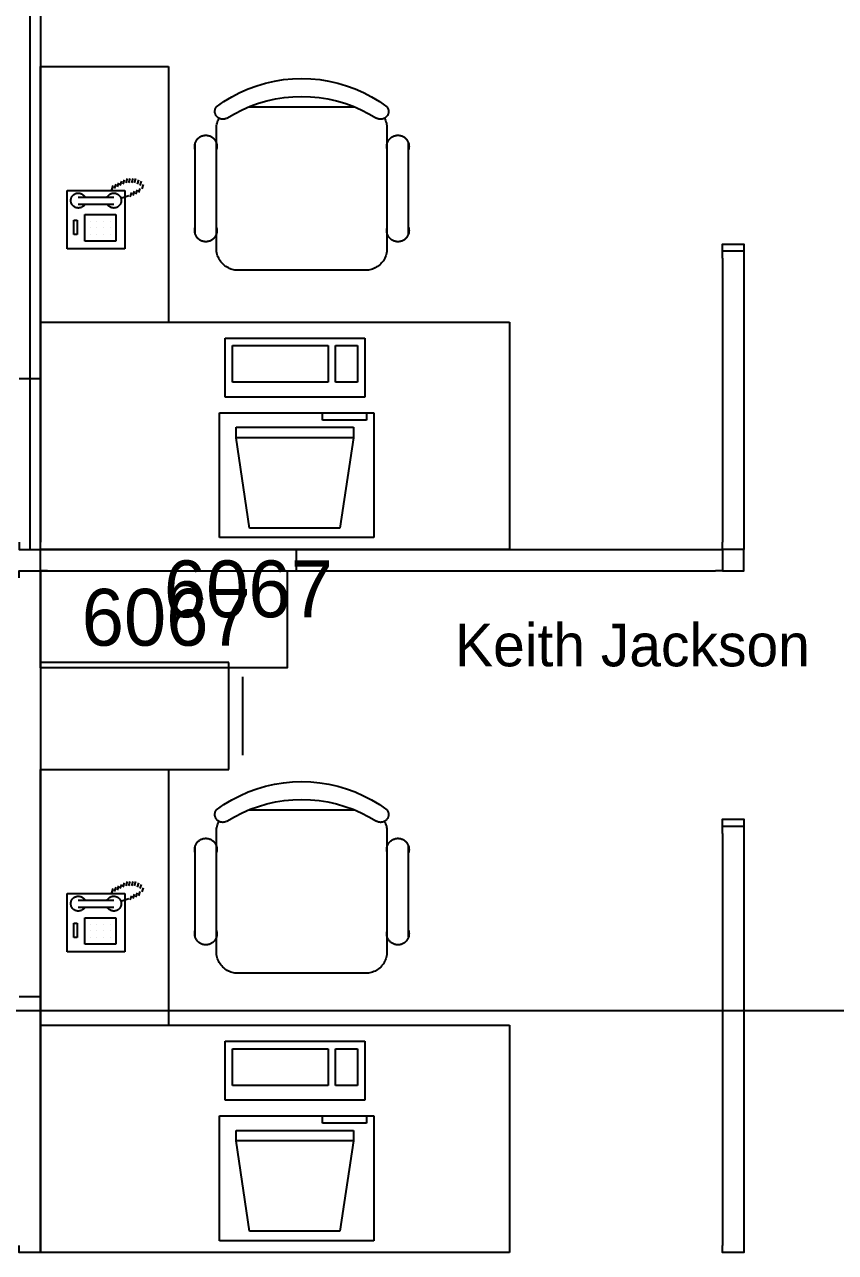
# Model space of a CAD drawing. Header units: millimetres. Extents: x 18694 to 89916, y 18694 to 89916.
# Drawn here: x 53943 to 56843, y 80061 to 84452 of the extents above; entities that cross this region are included whole.
import ezdxf

# ---------------------------------------------------------------- set-up
doc = ezdxf.new("R2010")
doc.units = ezdxf.units.MM
doc.layers.get('0').update_dxf_attribs({"linetype": 'CONTINUOUS'})
for name, color, linetype in [('EMPLOYEE', 7, 'CONTINUOUS'), ('GRIDLN', 7, 'CONTINUOUS'), ('PANELS_201', 7, 'CONTINUOUS'), ('RMNUM', 7, 'CONTINUOUS')]:
    doc.layers.add(name, color=color, linetype=linetype)

msp = doc.modelspace()

# ---------------------------------------------------------------- linework, layer by layer
for p, q in [((54000.4, 84302.566453), (54457.6, 84302.566453)), ((54000.4, 82575.366453), (54000.4, 84302.566453)), ((54457.6, 84302.566453), (54457.6, 83388.166453)), ((54745.284986, 84158.147148), (55123.242814, 84158.147148)), ((54629.4639, 83650.147148), (54629.4639, 84081.947148)), ((55239.0639, 84081.947148), (55239.0639, 83650.147148)), ((54553.2639, 83704.122148), (54553.2639, 84027.972148)), ((55316.330337, 83704.122148), (55316.330337, 84027.972148)), ((54265.35839, 83866.499457), (54270.43839, 83881.739457)), ((54275.51839, 83871.579457), (54280.59839, 83886.819457)), ((54285.67839, 83876.659457), (54290.75839, 83891.899457)), ((54295.83839, 83881.739457), (54300.91839, 83896.979457)), ((54305.99839, 83886.819457), (54311.07839, 83902.059457)), ((54316.15839, 83886.819457), (54321.23839, 83902.059457)), ((54326.31839, 83886.819457), (54331.39839, 83902.059457)), ((54336.47839, 83886.819457), (54341.55839, 83902.059457)), ((54346.63839, 83881.739457), (54351.71839, 83896.979457)), ((54356.79839, 83876.659457), (54361.87839, 83891.899457)), ((54095.664421, 83650.535247), (54095.664421, 83858.949419)), ((54095.664421, 83858.949419), (54301.507879, 83858.949419)), ((54255.19839, 83861.419457), (54260.27839, 83876.659457)), ((54287.256274, 83831.934185), (54316.15839, 83841.099457)), ((54301.507879, 83858.949419), (54301.507879, 83650.535247)), ((54321.23839, 83836.019457), (54326.31839, 83851.259457)), ((54331.39839, 83841.099457), (54336.47839, 83856.339457)), ((54341.55839, 83846.179457), (54346.63839, 83861.419457)), ((54351.71839, 83851.259457), (54356.79839, 83866.499457)), ((54364.032436, 83864.705141), (54369.112436, 83879.945141)), ((54135.405294, 83835.632541), (54262.405294, 83835.632541)), ((54135.405294, 83810.232541), (54262.405294, 83810.232541)), ((54118.854156, 83701.275951), (54118.854156, 83752.869701)), ((54118.854156, 83752.869701), (54130.760406, 83752.869701)), ((54130.760406, 83752.869701), (54130.760406, 83701.275951)), ((54158.541656, 83677.463451), (54158.541656, 83772.713451)), ((54158.541656, 83772.713451), (54269.666656, 83772.713451)), ((54269.666656, 83772.713451), (54269.666656, 83677.463451)), ((54178.385406, 83748.900951), (54178.385406, 83748.900951)), ((54178.385406, 83725.088451), (54178.385406, 83725.088451)), ((54202.197906, 83748.900951), (54202.197906, 83748.900951)), ((54202.197906, 83725.088451), (54202.197906, 83725.088451)), ((54226.010406, 83748.900951), (54226.010406, 83748.900951)), ((54226.010406, 83725.088451), (54226.010406, 83725.088451)), ((54249.822906, 83748.900951), (54249.822906, 83748.900951)), ((54249.822906, 83725.088451), (54249.822906, 83725.088451)), ((54130.760406, 83701.275951), (54118.854156, 83701.275951)), ((54269.666656, 83677.463451), (54158.541656, 83677.463451)), ((54178.385406, 83701.275951), (54178.385406, 83701.275951)), ((54202.197906, 83701.275951), (54202.197906, 83701.275951)), ((54226.010406, 83701.275951), (54226.010406, 83701.275951)), ((54249.822906, 83701.275951), (54249.822906, 83701.275951)), ((54301.507879, 83650.535247), (54095.664421, 83650.535247)), ((55162.8639, 83573.947148), (54705.6639, 83573.947148)), ((54000.4, 83388.166453), (55676.8, 83388.166453)), ((55676.8, 83388.166453), (55676.8, 82575.366453)), ((54661.063763, 83330.436858), (55159.997917, 83330.436858)), ((54661.063763, 83120.359319), (54661.063763, 83330.436858)), ((55159.997917, 83330.436858), (55159.997917, 83120.359319)), ((54687.323456, 83304.177165), (55028.699456, 83304.177165)), ((54687.323456, 83172.878704), (54687.323456, 83304.177165)), ((55028.699456, 83304.177165), (55028.699456, 83172.878704)), ((55054.959148, 83304.177165), (55133.738225, 83304.177165)), ((55054.959148, 83172.878704), (55054.959148, 83304.177165)), ((55133.738225, 83304.177165), (55133.738225, 83172.878704)), ((55028.699456, 83172.878704), (54687.323456, 83172.878704)), ((55133.738225, 83172.878704), (55054.959148, 83172.878704)), ((55159.997917, 83120.359319), (54661.063763, 83120.359319)), ((54640.548379, 83063.736858), (55192.001917, 83063.736858)), ((54640.548379, 82617.322088), (54640.548379, 83063.736858)), ((55008.184071, 83037.477165), (55008.184071, 83063.736858)), ((55165.742225, 83063.736858), (55165.742225, 83037.477165)), ((55192.001917, 83063.736858), (55192.001917, 82617.322088)), ((54700.375148, 82974.836858), (54700.375148, 83011.967567)), ((54700.375148, 83011.967567), (55119.475148, 83011.967567)), ((55165.742225, 83037.477165), (55008.184071, 83037.477165)), ((55119.475148, 83011.967567), (55119.475148, 82974.836858)), ((55119.475148, 82974.836858), (54700.375148, 82974.836858)), ((54747.742655, 82651.467687), (54700.375148, 82974.836858)), ((55119.475148, 82974.836858), (55070.699686, 82651.467687)), ((55192.001917, 82617.322088), (54640.548379, 82617.322088)), ((55070.699686, 82651.467687), (54747.742655, 82651.467687)), ((55676.8, 82575.366453), (54000.4, 82575.366453)), ((54000.4, 82170.553953), (54000.4, 81787.966453)), ((54673.5, 82170.553953), (54000.4, 82170.553953)), ((54673.5, 81787.966453), (54673.5, 82170.553953)), ((54724.3, 81838.766453), (54724.3, 82119.753953)), ((54000.4, 81787.966453), (54457.6, 81787.966453)), ((54000.4, 80060.766453), (54000.4, 81787.966453)), ((54000.4, 81787.966453), (54673.5, 81787.966453)), ((54457.6, 81787.966453), (54457.6, 80873.566453)), ((54745.284986, 81643.547148), (55123.242814, 81643.547148)), ((54629.4639, 81135.547148), (54629.4639, 81567.347148)), ((55239.0639, 81567.347148), (55239.0639, 81135.547148)), ((54553.2639, 81189.522148), (54553.2639, 81513.372148)), ((55316.330337, 81189.522148), (55316.330337, 81513.372148)), ((54295.83839, 81367.139457), (54300.91839, 81382.379457)), ((54305.99839, 81372.219457), (54311.07839, 81387.459457)), ((54316.15839, 81372.219457), (54321.23839, 81387.459457)), ((54326.31839, 81372.219457), (54331.39839, 81387.459457)), ((54336.47839, 81372.219457), (54341.55839, 81387.459457)), ((54346.63839, 81367.139457), (54351.71839, 81382.379457)), ((54095.664421, 81135.935247), (54095.664421, 81344.349419)), ((54095.664421, 81344.349419), (54301.507879, 81344.349419)), ((54255.19839, 81346.819457), (54260.27839, 81362.059457)), ((54265.35839, 81351.899457), (54270.43839, 81367.139457)), ((54275.51839, 81356.979457), (54280.59839, 81372.219457)), ((54285.67839, 81362.059457), (54290.75839, 81377.299457)), ((54301.507879, 81344.349419), (54301.507879, 81135.935247)), ((54321.23839, 81321.419457), (54326.31839, 81336.659457)), ((54331.39839, 81326.499457), (54336.47839, 81341.739457)), ((54341.55839, 81331.579457), (54346.63839, 81346.819457)), ((54351.71839, 81336.659457), (54356.79839, 81351.899457)), ((54356.79839, 81362.059457), (54361.87839, 81377.299457)), ((54364.032436, 81350.105141), (54369.112436, 81365.345141)), ((54135.405294, 81321.032541), (54262.405294, 81321.032541)), ((54135.405294, 81295.632541), (54262.405294, 81295.632541)), ((54287.256274, 81317.334185), (54316.15839, 81326.499457)), ((54158.541656, 81162.863451), (54158.541656, 81258.113451)), ((54158.541656, 81258.113451), (54269.666656, 81258.113451)), ((54269.666656, 81258.113451), (54269.666656, 81162.863451)), ((54118.854156, 81186.675951), (54118.854156, 81238.269701)), ((54118.854156, 81238.269701), (54130.760406, 81238.269701)), ((54130.760406, 81238.269701), (54130.760406, 81186.675951)), ((54178.385406, 81234.300951), (54178.385406, 81234.300951)), ((54178.385406, 81210.488451), (54178.385406, 81210.488451)), ((54202.197906, 81234.300951), (54202.197906, 81234.300951)), ((54202.197906, 81210.488451), (54202.197906, 81210.488451)), ((54226.010406, 81234.300951), (54226.010406, 81234.300951)), ((54226.010406, 81210.488451), (54226.010406, 81210.488451)), ((54249.822906, 81234.300951), (54249.822906, 81234.300951)), ((54249.822906, 81210.488451), (54249.822906, 81210.488451)), ((54130.760406, 81186.675951), (54118.854156, 81186.675951)), ((54269.666656, 81162.863451), (54158.541656, 81162.863451)), ((54178.385406, 81186.675951), (54178.385406, 81186.675951)), ((54202.197906, 81186.675951), (54202.197906, 81186.675951)), ((54226.010406, 81186.675951), (54226.010406, 81186.675951)), ((54249.822906, 81186.675951), (54249.822906, 81186.675951)), ((54301.507879, 81135.935247), (54095.664421, 81135.935247)), ((55162.8639, 81059.347148), (54705.6639, 81059.347148)), ((54000.4, 80873.566453), (55676.8, 80873.566453)), ((55676.8, 80873.566453), (55676.8, 80060.766453)), ((54661.063763, 80815.836858), (55159.997917, 80815.836858)), ((54661.063763, 80605.759319), (54661.063763, 80815.836858)), ((55159.997917, 80815.836858), (55159.997917, 80605.759319)), ((54687.323456, 80789.577165), (55028.699456, 80789.577165)), ((54687.323456, 80658.278704), (54687.323456, 80789.577165)), ((55028.699456, 80789.577165), (55028.699456, 80658.278704)), ((55054.959148, 80789.577165), (55133.738225, 80789.577165)), ((55054.959148, 80658.278704), (55054.959148, 80789.577165)), ((55133.738225, 80789.577165), (55133.738225, 80658.278704)), ((55028.699456, 80658.278704), (54687.323456, 80658.278704)), ((55133.738225, 80658.278704), (55054.959148, 80658.278704)), ((55159.997917, 80605.759319), (54661.063763, 80605.759319)), ((54640.548379, 80549.136858), (55192.001917, 80549.136858)), ((54640.548379, 80102.722088), (54640.548379, 80549.136858)), ((55008.184071, 80522.877165), (55008.184071, 80549.136858)), ((55165.742225, 80549.136858), (55165.742225, 80522.877165)), ((55192.001917, 80549.136858), (55192.001917, 80102.722088)), ((55165.742225, 80522.877165), (55008.184071, 80522.877165)), ((54700.375148, 80460.236858), (54700.375148, 80497.367567)), ((54700.375148, 80497.367567), (55119.475148, 80497.367567)), ((55119.475148, 80460.236858), (54700.375148, 80460.236858)), ((54747.742655, 80136.867687), (54700.375148, 80460.236858)), ((55119.475148, 80460.236858), (55070.699686, 80136.867687)), ((55119.475148, 80497.367567), (55119.475148, 80460.236858)), ((55070.699686, 80136.867687), (54747.742655, 80136.867687)), ((55676.8, 80060.766453), (54000.4, 80060.766453)), ((55192.001917, 80102.722088), (54640.548379, 80102.722088))]:
    msp.add_line(p, q)
for points in [[(54629.4639, 84158.147148), (54656.228601, 84176.90638), (54684.144231, 84193.905662), (54713.095234, 84209.074625), (54742.961766, 84222.350478), (54773.620195, 84233.678264), (54804.94361, 84243.011092), (54836.802347, 84250.31033), (54869.064527, 84255.545761), (54901.5966, 84258.695713), (54934.2639, 84259.747148), (54966.9312, 84258.695713), (54999.463273, 84255.545761), (55031.725453, 84250.31033), (55063.58419, 84243.011092), (55094.907605, 84233.678264), (55125.566034, 84222.350478), (55155.432566, 84209.074625), (55184.383569, 84193.905662), (55212.299199, 84176.90638), (55239.0639, 84158.147148)], [(54666.782653, 84117.555378), (54693.771414, 84133.531051), (54721.710711, 84147.779247), (54750.490113, 84160.243651), (54779.995872, 84170.874999), (54810.111368, 84179.63127), (54840.71757, 84186.477855), (54871.69351, 84191.387695), (54902.916756, 84194.341383), (54934.2639, 84195.327244), (54965.611044, 84194.341383), (54996.83429, 84191.387695), (55027.81023, 84186.477855), (55058.416432, 84179.63127), (55088.531928, 84170.874999), (55118.037687, 84160.243651), (55146.817089, 84147.779247), (55174.756386, 84133.531051), (55201.745147, 84117.555378)], [(54666.577431, 84117.883452), (54665.026288, 84116.981322), (54663.420286, 84116.180923), (54661.766087, 84115.485573), (54660.070556, 84114.89816), (54658.340725, 84114.421118), (54656.583772, 84114.056428), (54654.806986, 84113.805603), (54653.017738, 84113.669683), (54651.223451, 84113.649231), (54649.43157, 84113.744334), (54647.649528, 84113.954596), (54645.884719, 84114.279145), (54644.144464, 84114.716634), (54642.435984, 84115.265249), (54640.766366, 84115.922714), (54639.142538, 84116.6863), (54637.571235, 84117.55284), (54636.058978, 84118.518739), (54634.61204, 84119.579989), (54633.236423, 84120.732188), (54631.937836, 84121.970556), (54630.721665, 84123.289954), (54629.592957, 84124.684909), (54628.556393, 84126.149634), (54627.616275, 84127.678052), (54626.776502, 84129.263821), (54626.040559, 84130.900363), (54625.411499, 84132.580889), (54624.891932, 84134.298426), (54624.484013, 84136.045848), (54624.189435, 84137.815907), (54624.009419, 84139.601257), (54623.944713, 84141.394494), (54623.995585, 84143.188175), (54624.161824, 84144.974862), (54624.44274, 84146.74714), (54624.837169, 84148.497656), (54625.343472, 84150.21915), (54625.959551, 84151.904478), (54626.682849, 84153.546648), (54627.510364, 84155.138848), (54628.438665, 84156.674472), (54629.4639, 84158.147148)], [(55239.0639, 84158.147148), (55240.089135, 84156.674472), (55241.017436, 84155.138848), (55241.844951, 84153.546648), (55242.568249, 84151.904478), (55243.184328, 84150.21915), (55243.690631, 84148.497656), (55244.08506, 84146.74714), (55244.365976, 84144.974862), (55244.532215, 84143.188175), (55244.583087, 84141.394494), (55244.518381, 84139.601257), (55244.338365, 84137.815907), (55244.043787, 84136.045848), (55243.635868, 84134.298426), (55243.116301, 84132.580889), (55242.487241, 84130.900363), (55241.751298, 84129.263821), (55240.911525, 84127.678052), (55239.971407, 84126.149634), (55238.934843, 84124.684909), (55237.806135, 84123.289954), (55236.589964, 84121.970556), (55235.291377, 84120.732188), (55233.91576, 84119.579989), (55232.468822, 84118.518739), (55230.956565, 84117.55284), (55229.385262, 84116.6863), (55227.761434, 84115.922714), (55226.091816, 84115.265249), (55224.383336, 84114.716634), (55222.643081, 84114.279145), (55220.878272, 84113.954596), (55219.09623, 84113.744334), (55217.304349, 84113.649231), (55215.510062, 84113.669683), (55213.720814, 84113.805603), (55211.944028, 84114.056428), (55210.187075, 84114.421118), (55208.457244, 84114.89816), (55206.761712, 84115.485573), (55205.107514, 84116.180923), (55203.501512, 84116.981322), (55201.950369, 84117.883452)], [(54629.4639, 84081.947148), (54629.601842, 84086.53009), (54630.015169, 84091.09644), (54630.702385, 84095.629664), (54631.661001, 84100.11335), (54632.887546, 84104.531265), (54634.377581, 84108.867413), (54636.125709, 84113.106096), (54638.125603, 84117.231967)], [(55230.402197, 84117.231967), (55232.402091, 84113.106096), (55234.150219, 84108.867413), (55235.640254, 84104.531265), (55236.866799, 84100.11335), (55237.825415, 84095.629664), (55238.512631, 84091.09644), (55238.925958, 84086.53009), (55239.0639, 84081.947148)], [(54553.2639, 84005.747148), (54552.621922, 84008.248213), (54552.143941, 84010.785731), (54551.83198, 84013.34896), (54551.687359, 84015.92705), (54551.710691, 84018.509087), (54551.901876, 84021.084142), (54552.260107, 84023.641315), (54552.783865, 84026.169781), (54553.470935, 84028.658836), (54554.318407, 84031.097945), (54555.322695, 84033.476783), (54556.479546, 84035.78528), (54557.784065, 84038.013663), (54559.230729, 84040.1525), (54560.813414, 84042.192738), (54562.52542, 84044.12574), (54564.359501, 84045.943323), (54566.307894, 84047.637793), (54568.362349, 84049.201978), (54570.514171, 84050.629257), (54572.754251, 84051.913587), (54575.073106, 84053.049532), (54577.460921, 84054.032284), (54579.907588, 84054.857682), (54582.40275, 84055.522233), (54584.935845, 84056.023123), (54587.496151, 84056.358233), (54590.072829, 84056.526143), (54592.654971, 84056.526143), (54595.231649, 84056.358233), (54597.791954, 84056.023123), (54600.32505, 84055.522233), (54602.820212, 84054.857682), (54605.266879, 84054.032284), (54607.654694, 84053.049532), (54609.973549, 84051.913587), (54612.213629, 84050.629257), (54614.365451, 84049.201978), (54616.419906, 84047.637793), (54618.368299, 84045.943323), (54620.20238, 84044.12574), (54621.914386, 84042.192738), (54623.497071, 84040.1525), (54624.943735, 84038.013663), (54626.248254, 84035.78528), (54627.405105, 84033.476783), (54628.409393, 84031.097945), (54629.256865, 84028.658836), (54629.943935, 84026.169781), (54630.467693, 84023.641315), (54630.825924, 84021.084142), (54631.017109, 84018.509087), (54631.040441, 84015.92705), (54630.89582, 84013.34896), (54630.583859, 84010.785731), (54630.105878, 84008.248213), (54629.4639, 84005.747148)], [(55240.130337, 84005.747148), (55239.488359, 84008.248213), (55239.010378, 84010.785731), (55238.698417, 84013.34896), (55238.553796, 84015.92705), (55238.577128, 84018.509087), (55238.768314, 84021.084142), (55239.126544, 84023.641315), (55239.650302, 84026.169781), (55240.337372, 84028.658836), (55241.184844, 84031.097945), (55242.189132, 84033.476783), (55243.345983, 84035.78528), (55244.650502, 84038.013663), (55246.097166, 84040.1525), (55247.679851, 84042.192738), (55249.391857, 84044.12574), (55251.225939, 84045.943323), (55253.174331, 84047.637793), (55255.228786, 84049.201978), (55257.380608, 84050.629257), (55259.620688, 84051.913587), (55261.939543, 84053.049532), (55264.327358, 84054.032284), (55266.774025, 84054.857682), (55269.269188, 84055.522233), (55271.802283, 84056.023123), (55274.362588, 84056.358233), (55276.939266, 84056.526143), (55279.521409, 84056.526143), (55282.098086, 84056.358233), (55284.658392, 84056.023123), (55287.191487, 84055.522233), (55289.686649, 84054.857682), (55292.133316, 84054.032284), (55294.521131, 84053.049532), (55296.839986, 84051.913587), (55299.080066, 84050.629257), (55301.231888, 84049.201978), (55303.286344, 84047.637793), (55305.234736, 84045.943323), (55307.068817, 84044.12574), (55308.780824, 84042.192738), (55310.363509, 84040.1525), (55311.810172, 84038.013663), (55313.114691, 84035.78528), (55314.271543, 84033.476783), (55315.27583, 84031.097945), (55316.123302, 84028.658836), (55316.810372, 84026.169781), (55317.334131, 84023.641315), (55317.692361, 84021.084142), (55317.883547, 84018.509087), (55317.906878, 84015.92705), (55317.762258, 84013.34896), (55317.450296, 84010.785731), (55316.972315, 84008.248213), (55316.330337, 84005.747148)], [(54158.804097, 83810.232541), (54157.925621, 83808.732934), (54156.951175, 83807.293839), (54155.88491, 83805.921389), (54154.731371, 83804.621432), (54153.495473, 83803.399509), (54152.182484, 83802.260825), (54150.797999, 83801.210235), (54149.347917, 83800.252215), (54147.838419, 83799.390847), (54146.275936, 83798.629803), (54144.667128, 83797.972325), (54143.01885, 83797.421216), (54141.338128, 83796.978824), (54139.632122, 83796.647034), (54137.908103, 83796.427261), (54136.173419, 83796.32044), (54134.435462, 83796.327027), (54132.701637, 83796.446995), (54130.979334, 83796.67983), (54129.275892, 83797.024543), (54127.598571, 83797.479663), (54125.954519, 83798.043251), (54124.350741, 83798.712905), (54122.794072, 83799.485771), (54121.291147, 83800.358557), (54119.848369, 83801.327542), (54118.471887, 83802.388597), (54117.167567, 83803.5372), (54115.940968, 83804.768458), (54114.797316, 83806.077121), (54113.741486, 83807.457615), (54112.777976, 83808.904055), (54111.910894, 83810.410278), (54111.143933, 83811.969865), (54110.480362, 83813.576169), (54109.92301, 83815.222346), (54109.47425, 83816.90138), (54109.135997, 83818.606116), (54108.90969, 83820.329289), (54108.796296, 83822.063556), (54108.796296, 83823.801526), (54108.90969, 83825.535793), (54109.135997, 83827.258966), (54109.47425, 83828.963702), (54109.92301, 83830.642736), (54110.480362, 83832.288913), (54111.143933, 83833.895218), (54111.910894, 83835.454804), (54112.777976, 83836.961027), (54113.741486, 83838.407468), (54114.797316, 83839.787961), (54115.940968, 83841.096625), (54117.167567, 83842.327882), (54118.471887, 83843.476486), (54119.848369, 83844.537541), (54121.291147, 83845.506526), (54122.794072, 83846.379311), (54124.350741, 83847.152178), (54125.954519, 83847.821832), (54127.598571, 83848.38542), (54129.275892, 83848.84054), (54130.979334, 83849.185252), (54132.701637, 83849.418088), (54134.435462, 83849.538055), (54136.173419, 83849.544642), (54137.908103, 83849.437822), (54139.632122, 83849.218048), (54141.338128, 83848.886258), (54143.01885, 83848.443866), (54144.667128, 83847.892757), (54146.275936, 83847.23528), (54147.838419, 83846.474235), (54149.347917, 83845.612868), (54150.797999, 83844.654847), (54152.182484, 83843.604257), (54153.495473, 83842.465574), (54154.731371, 83841.24365), (54155.88491, 83839.943693), (54156.951175, 83838.571243), (54157.925621, 83837.132148), (54158.804097, 83835.632541)], [(54239.006492, 83835.632541), (54239.884968, 83837.132148), (54240.859414, 83838.571243), (54241.925679, 83839.943693), (54243.079218, 83841.24365), (54244.315115, 83842.465574), (54245.628104, 83843.604257), (54247.01259, 83844.654847), (54248.462672, 83845.612868), (54249.97217, 83846.474235), (54251.534653, 83847.23528), (54253.143461, 83847.892757), (54254.791738, 83848.443866), (54256.472461, 83848.886258), (54258.178467, 83849.218048), (54259.902485, 83849.437822), (54261.63717, 83849.544642), (54263.375127, 83849.538055), (54265.108952, 83849.418088), (54266.831255, 83849.185252), (54268.534696, 83848.84054), (54270.212017, 83848.38542), (54271.85607, 83847.821832), (54273.459848, 83847.152178), (54275.016517, 83846.379311), (54276.519442, 83845.506526), (54277.96222, 83844.537541), (54279.338702, 83843.476486), (54280.643022, 83842.327882), (54281.869621, 83841.096625), (54283.013273, 83839.787961), (54284.069103, 83838.407468), (54285.032612, 83836.961027), (54285.899695, 83835.454804), (54286.666656, 83833.895218), (54287.330227, 83832.288913), (54287.887579, 83830.642736), (54288.336338, 83828.963702), (54288.674592, 83827.258966), (54288.900898, 83825.535793), (54289.014293, 83823.801526), (54289.014293, 83822.063556), (54288.900898, 83820.329289), (54288.674592, 83818.606116), (54288.336338, 83816.90138), (54287.887579, 83815.222346), (54287.330227, 83813.576169), (54286.666656, 83811.969865), (54285.899695, 83810.410278), (54285.032612, 83808.904055), (54284.069103, 83807.457615), (54283.013273, 83806.077121), (54281.869621, 83804.768458), (54280.643022, 83803.5372), (54279.338702, 83802.388597), (54277.96222, 83801.327542), (54276.519442, 83800.358557), (54275.016517, 83799.485771), (54273.459848, 83798.712905), (54271.85607, 83798.043251), (54270.212017, 83797.479663), (54268.534696, 83797.024543), (54266.831255, 83796.67983), (54265.108952, 83796.446995), (54263.375127, 83796.327027), (54261.63717, 83796.32044), (54259.902485, 83796.427261), (54258.178467, 83796.647034), (54256.472461, 83796.978824), (54254.791738, 83797.421216), (54253.143461, 83797.972325), (54251.534653, 83798.629803), (54249.97217, 83799.390847), (54248.462672, 83800.252215), (54247.01259, 83801.210235), (54245.628104, 83802.260825), (54244.315115, 83803.399509), (54243.079218, 83804.621432), (54241.925679, 83805.921389), (54240.859414, 83807.293839), (54239.884968, 83808.732934), (54239.006492, 83810.232541)], [(54629.4639, 83726.347148), (54630.105878, 83723.846083), (54630.583859, 83721.308566), (54630.89582, 83718.745337), (54631.040441, 83716.167247), (54631.017109, 83713.58521), (54630.825924, 83711.010154), (54630.467693, 83708.452982), (54629.943935, 83705.924516), (54629.256865, 83703.43546), (54628.409393, 83700.996351), (54627.405105, 83698.617514), (54626.248254, 83696.309017), (54624.943735, 83694.080634), (54623.497071, 83691.941796), (54621.914386, 83689.901559), (54620.20238, 83687.968557), (54618.368299, 83686.150974), (54616.419906, 83684.456504), (54614.365451, 83682.892318), (54612.213629, 83681.46504), (54609.973549, 83680.18071), (54607.654694, 83679.044765), (54605.266879, 83678.062013), (54602.820212, 83677.236615), (54600.32505, 83676.572064), (54597.791954, 83676.071173), (54595.231649, 83675.736064), (54592.654971, 83675.568154), (54590.072829, 83675.568154), (54587.496151, 83675.736064), (54584.935845, 83676.071173), (54582.40275, 83676.572064), (54579.907588, 83677.236615), (54577.460921, 83678.062013), (54575.073106, 83679.044765), (54572.754251, 83680.18071), (54570.514171, 83681.46504), (54568.362349, 83682.892318), (54566.307894, 83684.456504), (54564.359501, 83686.150974), (54562.52542, 83687.968557), (54560.813414, 83689.901559), (54559.230729, 83691.941796), (54557.784065, 83694.080634), (54556.479546, 83696.309017), (54555.322695, 83698.617514), (54554.318407, 83700.996351), (54553.470935, 83703.43546), (54552.783865, 83705.924516), (54552.260107, 83708.452982), (54551.901876, 83711.010154), (54551.710691, 83713.58521), (54551.687359, 83716.167247), (54551.83198, 83718.745337), (54552.143941, 83721.308566), (54552.621922, 83723.846083), (54553.2639, 83726.347148)], [(55316.330337, 83726.347148), (55316.972315, 83723.846083), (55317.450296, 83721.308566), (55317.762258, 83718.745337), (55317.906878, 83716.167247), (55317.883547, 83713.58521), (55317.692361, 83711.010154), (55317.334131, 83708.452982), (55316.810372, 83705.924516), (55316.123302, 83703.43546), (55315.27583, 83700.996351), (55314.271543, 83698.617514), (55313.114691, 83696.309017), (55311.810172, 83694.080634), (55310.363509, 83691.941796), (55308.780824, 83689.901559), (55307.068817, 83687.968557), (55305.234736, 83686.150974), (55303.286344, 83684.456504), (55301.231888, 83682.892318), (55299.080066, 83681.46504), (55296.839986, 83680.18071), (55294.521131, 83679.044765), (55292.133316, 83678.062013), (55289.686649, 83677.236615), (55287.191487, 83676.572064), (55284.658392, 83676.071173), (55282.098086, 83675.736064), (55279.521409, 83675.568154), (55276.939266, 83675.568154), (55274.362588, 83675.736064), (55271.802283, 83676.071173), (55269.269188, 83676.572064), (55266.774025, 83677.236615), (55264.327358, 83678.062013), (55261.939543, 83679.044765), (55259.620688, 83680.18071), (55257.380608, 83681.46504), (55255.228786, 83682.892318), (55253.174331, 83684.456504), (55251.225939, 83686.150974), (55249.391857, 83687.968557), (55247.679851, 83689.901559), (55246.097166, 83691.941796), (55244.650502, 83694.080634), (55243.345983, 83696.309017), (55242.189132, 83698.617514), (55241.184844, 83700.996351), (55240.337372, 83703.43546), (55239.650302, 83705.924516), (55239.126544, 83708.452982), (55238.768314, 83711.010154), (55238.577128, 83713.58521), (55238.553796, 83716.167247), (55238.698417, 83718.745337), (55239.010378, 83721.308566), (55239.488359, 83723.846083), (55240.130337, 83726.347148)], [(54705.6639, 83573.947148), (54700.680182, 83574.110298), (54695.717804, 83574.59905), (54690.798017, 83575.41131), (54685.941889, 83576.5436), (54681.170213, 83577.991073), (54676.503422, 83579.747528), (54671.961502, 83581.805445), (54667.5639, 83584.156013), (54663.329448, 83586.789164), (54659.276279, 83589.693624), (54655.421749, 83592.856955), (54651.782363, 83596.265612), (54648.373707, 83599.904997), (54645.210375, 83603.759527), (54642.305916, 83607.812697), (54639.672764, 83612.047148), (54637.322197, 83616.44475), (54635.26428, 83620.986671), (54633.507824, 83625.653461), (54632.060352, 83630.425137), (54630.928062, 83635.281266), (54630.115802, 83640.201053), (54629.62705, 83645.16343), (54629.4639, 83650.147148)], [(55239.0639, 83650.147148), (55238.90075, 83645.16343), (55238.411998, 83640.201053), (55237.599738, 83635.281266), (55236.467448, 83630.425137), (55235.019976, 83625.653461), (55233.26352, 83620.986671), (55231.205603, 83616.44475), (55228.855036, 83612.047148), (55226.221884, 83607.812697), (55223.317425, 83603.759527), (55220.154093, 83599.904997), (55216.745437, 83596.265612), (55213.106051, 83592.856955), (55209.251521, 83589.693624), (55205.198352, 83586.789164), (55200.9639, 83584.156013), (55196.566298, 83581.805445), (55192.024378, 83579.747528), (55187.357587, 83577.991073), (55182.585911, 83576.5436), (55177.729783, 83575.41131), (55172.809996, 83574.59905), (55167.847618, 83574.110298), (55162.8639, 83573.947148)], [(54629.4639, 81643.547148), (54656.228601, 81662.30638), (54684.144231, 81679.305662), (54713.095234, 81694.474625), (54742.961766, 81707.750478), (54773.620195, 81719.078264), (54804.94361, 81728.411092), (54836.802347, 81735.71033), (54869.064527, 81740.945761), (54901.5966, 81744.095713), (54934.2639, 81745.147148), (54966.9312, 81744.095713), (54999.463273, 81740.945761), (55031.725453, 81735.71033), (55063.58419, 81728.411092), (55094.907605, 81719.078264), (55125.566034, 81707.750478), (55155.432566, 81694.474625), (55184.383569, 81679.305662), (55212.299199, 81662.30638), (55239.0639, 81643.547148)], [(54666.577431, 81603.283452), (54665.026288, 81602.381322), (54663.420286, 81601.580923), (54661.766087, 81600.885573), (54660.070556, 81600.29816), (54658.340725, 81599.821118), (54656.583772, 81599.456428), (54654.806986, 81599.205603), (54653.017738, 81599.069683), (54651.223451, 81599.049231), (54649.43157, 81599.144334), (54647.649528, 81599.354596), (54645.884719, 81599.679145), (54644.144464, 81600.116634), (54642.435984, 81600.665249), (54640.766366, 81601.322714), (54639.142538, 81602.0863), (54637.571235, 81602.95284), (54636.058978, 81603.918739), (54634.61204, 81604.979989), (54633.236423, 81606.132188), (54631.937836, 81607.370556), (54630.721665, 81608.689954), (54629.592957, 81610.084909), (54628.556393, 81611.549634), (54627.616275, 81613.078052), (54626.776502, 81614.663821), (54626.040559, 81616.300363), (54625.411499, 81617.980889), (54624.891932, 81619.698426), (54624.484013, 81621.445848), (54624.189435, 81623.215907), (54624.009419, 81625.001257), (54623.944713, 81626.794494), (54623.995585, 81628.588175), (54624.161824, 81630.374862), (54624.44274, 81632.14714), (54624.837169, 81633.897656), (54625.343472, 81635.61915), (54625.959551, 81637.304478), (54626.682849, 81638.946648), (54627.510364, 81640.538848), (54628.438665, 81642.074472), (54629.4639, 81643.547148)], [(54666.782653, 81602.955378), (54693.771414, 81618.931051), (54721.710711, 81633.179247), (54750.490113, 81645.643651), (54779.995872, 81656.274999), (54810.111368, 81665.03127), (54840.71757, 81671.877855), (54871.69351, 81676.787695), (54902.916756, 81679.741383), (54934.2639, 81680.727244), (54965.611044, 81679.741383), (54996.83429, 81676.787695), (55027.81023, 81671.877855), (55058.416432, 81665.03127), (55088.531928, 81656.274999), (55118.037687, 81645.643651), (55146.817089, 81633.179247), (55174.756386, 81618.931051), (55201.745147, 81602.955378)], [(55239.0639, 81643.547148), (55240.089135, 81642.074472), (55241.017436, 81640.538848), (55241.844951, 81638.946648), (55242.568249, 81637.304478), (55243.184328, 81635.61915), (55243.690631, 81633.897656), (55244.08506, 81632.14714), (55244.365976, 81630.374862), (55244.532215, 81628.588175), (55244.583087, 81626.794494), (55244.518381, 81625.001257), (55244.338365, 81623.215907), (55244.043787, 81621.445848), (55243.635868, 81619.698426), (55243.116301, 81617.980889), (55242.487241, 81616.300363), (55241.751298, 81614.663821), (55240.911525, 81613.078052), (55239.971407, 81611.549634), (55238.934843, 81610.084909), (55237.806135, 81608.689954), (55236.589964, 81607.370556), (55235.291377, 81606.132188), (55233.91576, 81604.979989), (55232.468822, 81603.918739), (55230.956565, 81602.95284), (55229.385262, 81602.0863), (55227.761434, 81601.322714), (55226.091816, 81600.665249), (55224.383336, 81600.116634), (55222.643081, 81599.679145), (55220.878272, 81599.354596), (55219.09623, 81599.144334), (55217.304349, 81599.049231), (55215.510062, 81599.069683), (55213.720814, 81599.205603), (55211.944028, 81599.456428), (55210.187075, 81599.821118), (55208.457244, 81600.29816), (55206.761712, 81600.885573), (55205.107514, 81601.580923), (55203.501512, 81602.381322), (55201.950369, 81603.283452)], [(54629.4639, 81567.347148), (54629.601842, 81571.93009), (54630.015169, 81576.49644), (54630.702385, 81581.029664), (54631.661001, 81585.51335), (54632.887546, 81589.931265), (54634.377581, 81594.267413), (54636.125709, 81598.506096), (54638.125603, 81602.631967)], [(55230.402197, 81602.631967), (55232.402091, 81598.506096), (55234.150219, 81594.267413), (55235.640254, 81589.931265), (55236.866799, 81585.51335), (55237.825415, 81581.029664), (55238.512631, 81576.49644), (55238.925958, 81571.93009), (55239.0639, 81567.347148)], [(54553.2639, 81491.147148), (54552.621922, 81493.648213), (54552.143941, 81496.185731), (54551.83198, 81498.74896), (54551.687359, 81501.32705), (54551.710691, 81503.909087), (54551.901876, 81506.484142), (54552.260107, 81509.041315), (54552.783865, 81511.569781), (54553.470935, 81514.058836), (54554.318407, 81516.497945), (54555.322695, 81518.876783), (54556.479546, 81521.18528), (54557.784065, 81523.413663), (54559.230729, 81525.5525), (54560.813414, 81527.592738), (54562.52542, 81529.52574), (54564.359501, 81531.343323), (54566.307894, 81533.037793), (54568.362349, 81534.601978), (54570.514171, 81536.029257), (54572.754251, 81537.313587), (54575.073106, 81538.449532), (54577.460921, 81539.432284), (54579.907588, 81540.257682), (54582.40275, 81540.922233), (54584.935845, 81541.423123), (54587.496151, 81541.758233), (54590.072829, 81541.926143), (54592.654971, 81541.926143), (54595.231649, 81541.758233), (54597.791954, 81541.423123), (54600.32505, 81540.922233), (54602.820212, 81540.257682), (54605.266879, 81539.432284), (54607.654694, 81538.449532), (54609.973549, 81537.313587), (54612.213629, 81536.029257), (54614.365451, 81534.601978), (54616.419906, 81533.037793), (54618.368299, 81531.343323), (54620.20238, 81529.52574), (54621.914386, 81527.592738), (54623.497071, 81525.5525), (54624.943735, 81523.413663), (54626.248254, 81521.18528), (54627.405105, 81518.876783), (54628.409393, 81516.497945), (54629.256865, 81514.058836), (54629.943935, 81511.569781), (54630.467693, 81509.041315), (54630.825924, 81506.484142), (54631.017109, 81503.909087), (54631.040441, 81501.32705), (54630.89582, 81498.74896), (54630.583859, 81496.185731), (54630.105878, 81493.648213), (54629.4639, 81491.147148)], [(55240.130337, 81491.147148), (55239.488359, 81493.648213), (55239.010378, 81496.185731), (55238.698417, 81498.74896), (55238.553796, 81501.32705), (55238.577128, 81503.909087), (55238.768314, 81506.484142), (55239.126544, 81509.041315), (55239.650302, 81511.569781), (55240.337372, 81514.058836), (55241.184844, 81516.497945), (55242.189132, 81518.876783), (55243.345983, 81521.18528), (55244.650502, 81523.413663), (55246.097166, 81525.5525), (55247.679851, 81527.592738), (55249.391857, 81529.52574), (55251.225939, 81531.343323), (55253.174331, 81533.037793), (55255.228786, 81534.601978), (55257.380608, 81536.029257), (55259.620688, 81537.313587), (55261.939543, 81538.449532), (55264.327358, 81539.432284), (55266.774025, 81540.257682), (55269.269188, 81540.922233), (55271.802283, 81541.423123), (55274.362588, 81541.758233), (55276.939266, 81541.926143), (55279.521409, 81541.926143), (55282.098086, 81541.758233), (55284.658392, 81541.423123), (55287.191487, 81540.922233), (55289.686649, 81540.257682), (55292.133316, 81539.432284), (55294.521131, 81538.449532), (55296.839986, 81537.313587), (55299.080066, 81536.029257), (55301.231888, 81534.601978), (55303.286344, 81533.037793), (55305.234736, 81531.343323), (55307.068817, 81529.52574), (55308.780824, 81527.592738), (55310.363509, 81525.5525), (55311.810172, 81523.413663), (55313.114691, 81521.18528), (55314.271543, 81518.876783), (55315.27583, 81516.497945), (55316.123302, 81514.058836), (55316.810372, 81511.569781), (55317.334131, 81509.041315), (55317.692361, 81506.484142), (55317.883547, 81503.909087), (55317.906878, 81501.32705), (55317.762258, 81498.74896), (55317.450296, 81496.185731), (55316.972315, 81493.648213), (55316.330337, 81491.147148)], [(54158.804097, 81295.632541), (54157.925621, 81294.132934), (54156.951175, 81292.693839), (54155.88491, 81291.321389), (54154.731371, 81290.021432), (54153.495473, 81288.799509), (54152.182484, 81287.660825), (54150.797999, 81286.610235), (54149.347917, 81285.652215), (54147.838419, 81284.790847), (54146.275936, 81284.029803), (54144.667128, 81283.372325), (54143.01885, 81282.821216), (54141.338128, 81282.378824), (54139.632122, 81282.047034), (54137.908103, 81281.827261), (54136.173419, 81281.72044), (54134.435462, 81281.727027), (54132.701637, 81281.846995), (54130.979334, 81282.07983), (54129.275892, 81282.424543), (54127.598571, 81282.879663), (54125.954519, 81283.443251), (54124.350741, 81284.112905), (54122.794072, 81284.885771), (54121.291147, 81285.758557), (54119.848369, 81286.727542), (54118.471887, 81287.788597), (54117.167567, 81288.9372), (54115.940968, 81290.168458), (54114.797316, 81291.477121), (54113.741486, 81292.857615), (54112.777976, 81294.304055), (54111.910894, 81295.810278), (54111.143933, 81297.369865), (54110.480362, 81298.976169), (54109.92301, 81300.622346), (54109.47425, 81302.30138), (54109.135997, 81304.006116), (54108.90969, 81305.729289), (54108.796296, 81307.463556), (54108.796296, 81309.201526), (54108.90969, 81310.935793), (54109.135997, 81312.658966), (54109.47425, 81314.363702), (54109.92301, 81316.042736), (54110.480362, 81317.688913), (54111.143933, 81319.295218), (54111.910894, 81320.854804), (54112.777976, 81322.361027), (54113.741486, 81323.807468), (54114.797316, 81325.187961), (54115.940968, 81326.496625), (54117.167567, 81327.727882), (54118.471887, 81328.876486), (54119.848369, 81329.937541), (54121.291147, 81330.906526), (54122.794072, 81331.779311), (54124.350741, 81332.552178), (54125.954519, 81333.221832), (54127.598571, 81333.78542), (54129.275892, 81334.24054), (54130.979334, 81334.585252), (54132.701637, 81334.818088), (54134.435462, 81334.938055), (54136.173419, 81334.944642), (54137.908103, 81334.837822), (54139.632122, 81334.618048), (54141.338128, 81334.286258), (54143.01885, 81333.843866), (54144.667128, 81333.292757), (54146.275936, 81332.63528), (54147.838419, 81331.874235), (54149.347917, 81331.012868), (54150.797999, 81330.054847), (54152.182484, 81329.004257), (54153.495473, 81327.865574), (54154.731371, 81326.64365), (54155.88491, 81325.343693), (54156.951175, 81323.971243), (54157.925621, 81322.532148), (54158.804097, 81321.032541)], [(54239.006492, 81321.032541), (54239.884968, 81322.532148), (54240.859414, 81323.971243), (54241.925679, 81325.343693), (54243.079218, 81326.64365), (54244.315115, 81327.865574), (54245.628104, 81329.004257), (54247.01259, 81330.054847), (54248.462672, 81331.012868), (54249.97217, 81331.874235), (54251.534653, 81332.63528), (54253.143461, 81333.292757), (54254.791738, 81333.843866), (54256.472461, 81334.286258), (54258.178467, 81334.618048), (54259.902485, 81334.837822), (54261.63717, 81334.944642), (54263.375127, 81334.938055), (54265.108952, 81334.818088), (54266.831255, 81334.585252), (54268.534696, 81334.24054), (54270.212017, 81333.78542), (54271.85607, 81333.221832), (54273.459848, 81332.552178), (54275.016517, 81331.779311), (54276.519442, 81330.906526), (54277.96222, 81329.937541), (54279.338702, 81328.876486), (54280.643022, 81327.727882), (54281.869621, 81326.496625), (54283.013273, 81325.187961), (54284.069103, 81323.807468), (54285.032612, 81322.361027), (54285.899695, 81320.854804), (54286.666656, 81319.295218), (54287.330227, 81317.688913), (54287.887579, 81316.042736), (54288.336338, 81314.363702), (54288.674592, 81312.658966), (54288.900898, 81310.935793), (54289.014293, 81309.201526), (54289.014293, 81307.463556), (54288.900898, 81305.729289), (54288.674592, 81304.006116), (54288.336338, 81302.30138), (54287.887579, 81300.622346), (54287.330227, 81298.976169), (54286.666656, 81297.369865), (54285.899695, 81295.810278), (54285.032612, 81294.304055), (54284.069103, 81292.857615), (54283.013273, 81291.477121), (54281.869621, 81290.168458), (54280.643022, 81288.9372), (54279.338702, 81287.788597), (54277.96222, 81286.727542), (54276.519442, 81285.758557), (54275.016517, 81284.885771), (54273.459848, 81284.112905), (54271.85607, 81283.443251), (54270.212017, 81282.879663), (54268.534696, 81282.424543), (54266.831255, 81282.07983), (54265.108952, 81281.846995), (54263.375127, 81281.727027), (54261.63717, 81281.72044), (54259.902485, 81281.827261), (54258.178467, 81282.047034), (54256.472461, 81282.378824), (54254.791738, 81282.821216), (54253.143461, 81283.372325), (54251.534653, 81284.029803), (54249.97217, 81284.790847), (54248.462672, 81285.652215), (54247.01259, 81286.610235), (54245.628104, 81287.660825), (54244.315115, 81288.799509), (54243.079218, 81290.021432), (54241.925679, 81291.321389), (54240.859414, 81292.693839), (54239.884968, 81294.132934), (54239.006492, 81295.632541)], [(54629.4639, 81211.747148), (54630.105878, 81209.246083), (54630.583859, 81206.708566), (54630.89582, 81204.145337), (54631.040441, 81201.567247), (54631.017109, 81198.98521), (54630.825924, 81196.410154), (54630.467693, 81193.852982), (54629.943935, 81191.324516), (54629.256865, 81188.83546), (54628.409393, 81186.396351), (54627.405105, 81184.017514), (54626.248254, 81181.709017), (54624.943735, 81179.480634), (54623.497071, 81177.341796), (54621.914386, 81175.301559), (54620.20238, 81173.368557), (54618.368299, 81171.550974), (54616.419906, 81169.856504), (54614.365451, 81168.292318), (54612.213629, 81166.86504), (54609.973549, 81165.58071), (54607.654694, 81164.444765), (54605.266879, 81163.462013), (54602.820212, 81162.636615), (54600.32505, 81161.972064), (54597.791954, 81161.471173), (54595.231649, 81161.136064), (54592.654971, 81160.968154), (54590.072829, 81160.968154), (54587.496151, 81161.136064), (54584.935845, 81161.471173), (54582.40275, 81161.972064), (54579.907588, 81162.636615), (54577.460921, 81163.462013), (54575.073106, 81164.444765), (54572.754251, 81165.58071), (54570.514171, 81166.86504), (54568.362349, 81168.292318), (54566.307894, 81169.856504), (54564.359501, 81171.550974), (54562.52542, 81173.368557), (54560.813414, 81175.301559), (54559.230729, 81177.341796), (54557.784065, 81179.480634), (54556.479546, 81181.709017), (54555.322695, 81184.017514), (54554.318407, 81186.396351), (54553.470935, 81188.83546), (54552.783865, 81191.324516), (54552.260107, 81193.852982), (54551.901876, 81196.410154), (54551.710691, 81198.98521), (54551.687359, 81201.567247), (54551.83198, 81204.145337), (54552.143941, 81206.708566), (54552.621922, 81209.246083), (54553.2639, 81211.747148)], [(55316.330337, 81211.747148), (55316.972315, 81209.246083), (55317.450296, 81206.708566), (55317.762258, 81204.145337), (55317.906878, 81201.567247), (55317.883547, 81198.98521), (55317.692361, 81196.410154), (55317.334131, 81193.852982), (55316.810372, 81191.324516), (55316.123302, 81188.83546), (55315.27583, 81186.396351), (55314.271543, 81184.017514), (55313.114691, 81181.709017), (55311.810172, 81179.480634), (55310.363509, 81177.341796), (55308.780824, 81175.301559), (55307.068817, 81173.368557), (55305.234736, 81171.550974), (55303.286344, 81169.856504), (55301.231888, 81168.292318), (55299.080066, 81166.86504), (55296.839986, 81165.58071), (55294.521131, 81164.444765), (55292.133316, 81163.462013), (55289.686649, 81162.636615), (55287.191487, 81161.972064), (55284.658392, 81161.471173), (55282.098086, 81161.136064), (55279.521409, 81160.968154), (55276.939266, 81160.968154), (55274.362588, 81161.136064), (55271.802283, 81161.471173), (55269.269188, 81161.972064), (55266.774025, 81162.636615), (55264.327358, 81163.462013), (55261.939543, 81164.444765), (55259.620688, 81165.58071), (55257.380608, 81166.86504), (55255.228786, 81168.292318), (55253.174331, 81169.856504), (55251.225939, 81171.550974), (55249.391857, 81173.368557), (55247.679851, 81175.301559), (55246.097166, 81177.341796), (55244.650502, 81179.480634), (55243.345983, 81181.709017), (55242.189132, 81184.017514), (55241.184844, 81186.396351), (55240.337372, 81188.83546), (55239.650302, 81191.324516), (55239.126544, 81193.852982), (55238.768314, 81196.410154), (55238.577128, 81198.98521), (55238.553796, 81201.567247), (55238.698417, 81204.145337), (55239.010378, 81206.708566), (55239.488359, 81209.246083), (55240.130337, 81211.747148)], [(54705.6639, 81059.347148), (54700.680182, 81059.510298), (54695.717804, 81059.99905), (54690.798017, 81060.81131), (54685.941889, 81061.9436), (54681.170213, 81063.391073), (54676.503422, 81065.147528), (54671.961502, 81067.205445), (54667.5639, 81069.556013), (54663.329448, 81072.189164), (54659.276279, 81075.093624), (54655.421749, 81078.256955), (54651.782363, 81081.665612), (54648.373707, 81085.304997), (54645.210375, 81089.159527), (54642.305916, 81093.212697), (54639.672764, 81097.447148), (54637.322197, 81101.84475), (54635.26428, 81106.386671), (54633.507824, 81111.053461), (54632.060352, 81115.825137), (54630.928062, 81120.681266), (54630.115802, 81125.601053), (54629.62705, 81130.56343), (54629.4639, 81135.547148)], [(55239.0639, 81135.547148), (55238.90075, 81130.56343), (55238.411998, 81125.601053), (55237.599738, 81120.681266), (55236.467448, 81115.825137), (55235.019976, 81111.053461), (55233.26352, 81106.386671), (55231.205603, 81101.84475), (55228.855036, 81097.447148), (55226.221884, 81093.212697), (55223.317425, 81089.159527), (55220.154093, 81085.304997), (55216.745437, 81081.665612), (55213.106051, 81078.256955), (55209.251521, 81075.093624), (55205.198352, 81072.189164), (55200.9639, 81069.556013), (55196.566298, 81067.205445), (55192.024378, 81065.147528), (55187.357587, 81063.391073), (55182.585911, 81061.9436), (55177.729783, 81060.81131), (55172.809996, 81059.99905), (55167.847618, 81059.510298), (55162.8639, 81059.347148)]]:
    msp.add_lwpolyline(points)
at = {"layer": 'GRIDLN', "color": 9}
msp.add_line((88696.8, 80924.4), (18694.4, 80924.4), dxfattribs=at)
at = {"layer": 'PANELS_201', "color": 6}
for p, q in [((54000.4, 82473.766447), (54000.4, 81000.566447)), ((54000.4, 80949.766447), (54000.4, 80086.166447))]:
    msp.add_line(p, q, dxfattribs=at)
for points in [[(53962.3, 84708.966447), (53962.3, 83184.966447)], [(54000.4, 84683.566447), (54000.4, 83210.366447)], [(56438.760528, 83616.766447), (56438.760528, 83642.166447), (56438.760528, 83667.566447), (56514.960528, 83667.566447), (56514.960528, 83616.766447)], [(56514.960528, 83642.166447), (56438.760528, 83642.166447)], [(56438.760528, 83616.766447), (56438.760528, 82600.766447)], [(56514.960528, 83616.766447), (56514.960528, 82600.766447)], [(54000.4, 83184.966447), (53924.2, 83184.966447)], [(53962.3, 83184.966447), (53962.3, 82575.366447)], [(54000.4, 83210.366447), (54000.4, 83159.566447)], [(54000.4, 83159.566447), (54000.4, 82600.766447)], [(53924.2, 82600.766447), (53924.2, 82575.366447), (54000.4, 82575.366447), (54000.4, 82600.766447)], [(54025.8, 82499.166447), (54000.4, 82499.166447), (54000.4, 82575.366447), (54025.8, 82575.366447)], [(54025.8, 82575.366447), (54889.4, 82575.366447)], [(54889.4, 82575.366447), (54940.2, 82575.366447)], [(54914.8, 82575.366447), (54914.8, 82499.166447)], [(54940.2, 82575.366447), (56413.4, 82575.366447)], [(56413.4, 82575.366447), (56438.8, 82575.366447), (56438.8, 82499.166447), (56413.4, 82499.166447)], [(56515, 82600.766447), (56515, 82575.366447), (56438.8, 82575.366447), (56438.8, 82600.766447)], [(56438.8, 82499.166447), (56515, 82499.166447), (56515, 82575.366447)], [(53924.2, 82473.766447), (53924.2, 82499.166447), (54000.4, 82499.166447), (54000.4, 82473.766447)], [(54025.8, 82499.166447), (54889.4, 82499.166447)], [(54889.4, 82499.166447), (54940.2, 82499.166447)], [(54940.2, 82499.166447), (56413.4, 82499.166447)], [(56438.8, 81559.366447), (56438.8, 81584.766447), (56438.8, 81610.166447), (56515, 81610.166447), (56515, 81559.366447)], [(56515, 81584.766447), (56438.8, 81584.766447)], [(56438.8, 81559.366447), (56438.8, 80086.166447)], [(56515, 81559.366447), (56515, 80086.166447)], [(54000.4, 81000.566447), (54000.4, 80949.766447)], [(54000.4, 80975.166447), (53924.2, 80975.166447)], [(54000.4, 80086.166447), (54000.4, 80060.766447), (53924.2, 80060.766447), (53924.2, 80086.166447)], [(56515, 80086.166447), (56515, 80060.766447), (56438.8, 80060.766447), (56438.8, 80086.166447)]]:
    msp.add_lwpolyline(points, dxfattribs=at)
at = {"layer": 'RMNUM', "color": 30}
msp.add_lwpolyline([(54000.4, 82499.166447), (54882.32897, 82499.166447), (54882.32897, 82152.266759), (54000.4, 82152.266759), (54000.4, 82499.166447)], dxfattribs=at)

# ---------------------------------------------------------------- texts
at = {"layer": 'EMPLOYEE', "color": 1}
msp.add_text('Keith Jackson', height=152.4, dxfattribs=at).set_placement((55482.677062, 82157.029947))
at = {"layer": 'RMNUM', "color": 30}
for p in [(54441.364498, 82332.52708), (54147.450212, 82230.92708)]:
    msp.add_text('6067', height=203.2, dxfattribs=at).set_placement(p)

doc.saveas('drawing.dxf')
